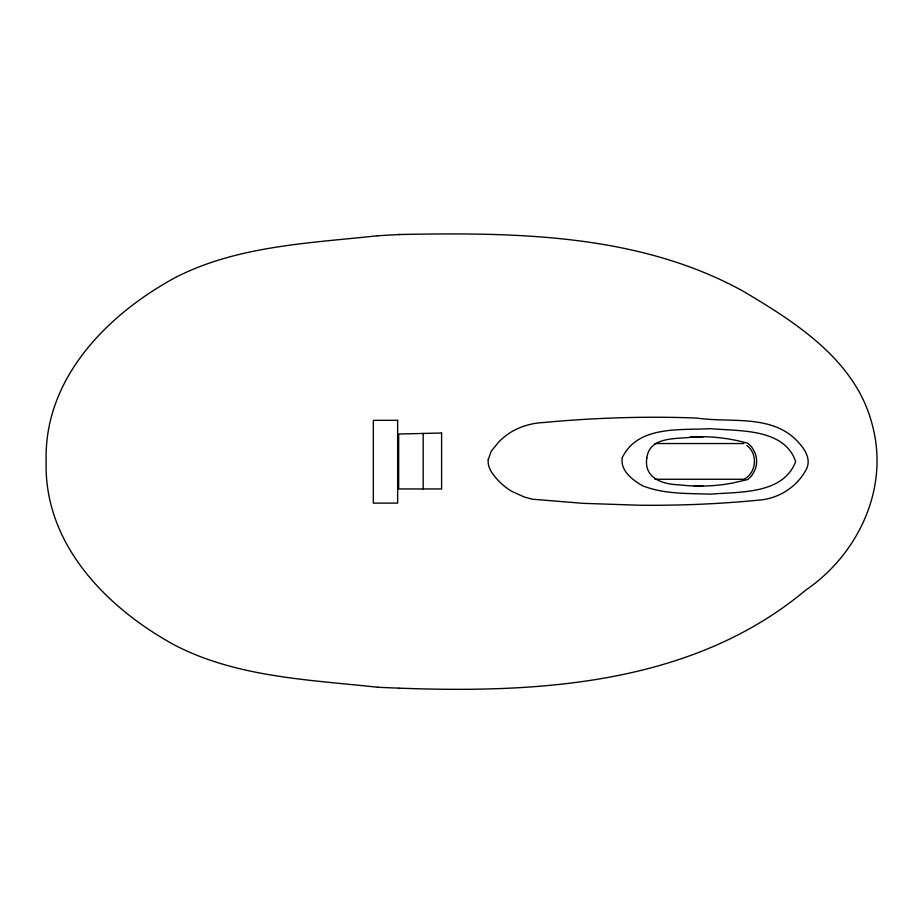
<?xml version="1.0" encoding="UTF-8"?>
<svg xmlns="http://www.w3.org/2000/svg" width="923" height="923" viewBox="0 0 923 923"><rect width="100%" height="100%" fill="white"/><g stroke="black" fill="none" stroke-linecap="round" stroke-linejoin="round"><path stroke-width="1.38" d="M377.98 235.723C309.586 243.199 237.096 245.622 174.828 277.8C106.872 314.87 43.785 378.707 46.15 461.5C43.785 544.293 106.872 608.142 174.828 645.212C237.096 677.378 309.574 679.801 377.957 687.277M398.598 234.58L399.567 234.511C515.184 232.284 637.77 233.623 741.896 290.503L742.08 290.583C795.58 322.231 855.679 360.178 872.143 424.338C889.61 487.679 858.678 553.927 805.767 590.097C687.254 689.296 524.46 694.096 377.461 687.243M377.472 235.757L399.567 234.511M690.381 437.121L702.865 437.121M655.053 443.536L743.823 443.536M655.007 479.268L743.903 479.268C756.502 473.072 758.187 453.816 746.88 445.521M694.108 485.683L702.865 485.683M398.574 688.42L399.544 688.489M423.172 433.441L423.184 488.959M488.221 459.689C487.321 467.996 493.055 474.78 498.282 480.548A66.41 63.387 90 0 0 511.538 491.209L524.172 496.966L532.329 499.205L583.174 503.347L639.558 505.227C679.778 505.631 720.021 503.97 760.044 500.012C779.727 498.293 798.257 485.913 806.933 468.088C811.363 456.989 802.895 446.617 795.453 439.233C769.632 414.45 729.874 422.803 697.626 418.177L693.427 417.934C643.689 416.181 593.87 417.831 544.328 422.457C532.859 422.976 521.53 425.941 511.584 431.779A67.056 64.01 90 0 0 498.339 442.429L491.174 451.359L488.221 459.689M622.333 457.496C619.818 470.511 632.682 480.156 642.65 485.786C664.064 494.278 687.716 493.332 710.341 494.151C739.231 491.717 783.177 494.624 795.649 461.592C784.342 427.914 738.908 431.341 710.468 428.641C680.505 430.476 638.151 425.111 622.333 457.496M646.815 457.935C643.654 478.472 662.876 484.413 679.778 484.887A216.178 194.465 90 0 0 732.908 482.994L747.815 479.499L751.495 476.037L753.456 472.795A20.202 18.172 -90 0 0 753.456 449.963L751.495 446.709L747.815 443.248L740.396 441.332A216.178 194.465 -90 0 0 694.984 436.741C678.774 439.602 649.804 435.102 646.815 457.935M441.598 433.014L398.678 434.018L398.678 488.959L441.598 488.959L441.598 433.014M397.64 420.323L373.33 420.323L373.33 503.116L397.64 503.116L397.64 420.323"/></g></svg>
